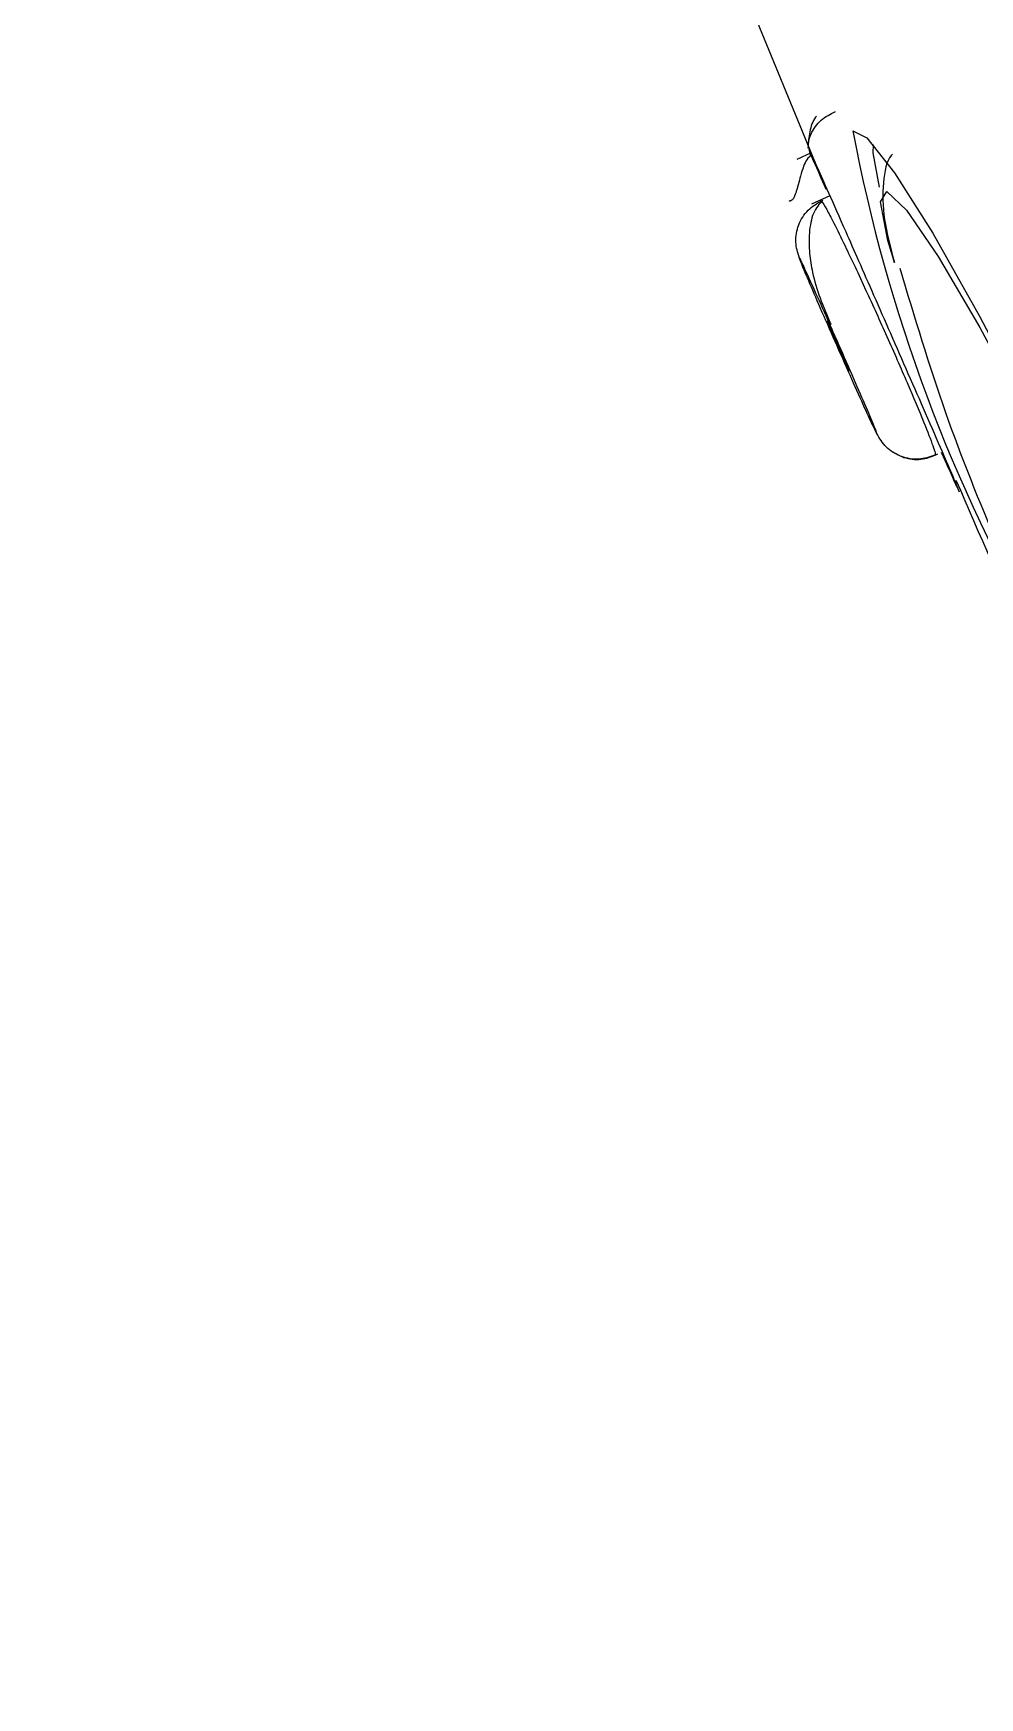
# Model space of a CAD drawing. Header units: millimetres. Extents: x 6110 to 6704, y -2661 to -1821.
# Drawn here: x 6564.984 to 6567.689, y -2181.088 to -2176.329 of the extents above; entities that cross this region are included whole.
import ezdxf

# ---------------------------------------------------------------- set-up
doc = ezdxf.new("R2010")
doc.units = ezdxf.units.MM
doc.header["$LTSCALE"] = 0.1
doc.layers.get('0').update_dxf_attribs({"lineweight": 15})

msp = doc.modelspace()

# ---------------------------------------------------------------- linework, layer by layer
at = {"linetype": 'Continuous', "lineweight": 25}
for p, q in [((6566.9998, -2176.1652), (6567.2236, -2176.7105)), ((6567.2072, -2176.6706), (6567.1663, -2176.6897)), ((6567.1974, -2176.6479), (6567.2055, -2176.6804)), ((6567.2606, -2176.7932), (6567.2082, -2176.8177)), ((6567.2345, -2176.8057), (6567.2368, -2176.808)), ((6567.2345, -2176.8119), (6567.2345, -2176.8057)), ((6567.4455, -2176.9855), (6567.4403, -2176.9685)), ((6567.3, -2177.2619), (6567.2521, -2177.1524)), ((6567.2522, -2177.1525), (6567.2682, -2177.1858)), ((6567.2682, -2177.1857), (6567.3161, -2177.2952)), ((6567.3162, -2177.2954), (6567.3, -2177.2618)), ((6567.6241, -2177.624), (6567.6307, -2177.6401))]:
    msp.add_line(p, q, dxfattribs=at)
at = {"linetype": 'Continuous', "lineweight": 25, "flags": 128}
for points in [[(6567.326, -2176.6074), (6567.3668, -2176.6283), (6567.4452, -2176.7275), (6567.5546, -2176.9008), (6567.6887, -2177.1381), (6567.8398, -2177.4255), (6567.9989, -2177.7464), (6568.1569, -2178.0821), (6568.3047, -2178.4131), (6568.4335, -2178.7202), (6568.5359, -2178.9855), (6568.606, -2179.1936), (6568.6396, -2179.3324), (6568.6349, -2179.3939)], [(6567.4026, -2176.7692), (6567.3843, -2176.6711), (6567.3852, -2176.6481)], [(6567.4403, -2176.9685), (6567.4266, -2176.9215), (6567.4052, -2176.8108), (6567.4233, -2176.7812), (6567.4795, -2176.8345), (6567.5702, -2176.9672), (6567.6891, -2177.1702), (6567.8282, -2177.4298), (6567.9778, -2177.7281), (6568.1279, -2178.0449), (6568.2682, -2178.3586), (6568.3892, -2178.6477), (6568.4825, -2178.8927), (6568.5419, -2179.0768), (6568.5633, -2179.1875), (6568.5452, -2179.2171)]]:
    msp.add_lwpolyline(points, dxfattribs=at)
at = {"linetype": 'Continuous', "lineweight": 25}
msp.add_arc((6571.8888, -2175.7416), 4.6442, 190.7446, 210.1973, dxfattribs=at)
for points, knots in [([(6564.9837, -2167.9566), (6565.0323, -2167.9721), (6565.1305, -2168.0035), (6565.3919, -2168.2792), (6565.7643, -2168.7807), (6566.2672, -2169.5637), (6566.8606, -2170.5756), (6567.5205, -2171.7696), (6568.2376, -2173.1344), (6568.9801, -2174.606), (6569.74, -2176.1695), (6570.4814, -2177.7528), (6571.1986, -2179.3387), (6571.8555, -2180.8551), (6572.4479, -2182.2852), (6572.9467, -2183.5637), (6573.3492, -2184.6754), (6573.636, -2185.5726), (6573.7966, -2186.2366), (6573.8415, -2186.6526), (6573.768, -2186.7072), (6573.735, -2186.7317)], [0, 0, 0, 0, 0.04229, 0.08533, 0.138911, 0.194045, 0.247626, 0.302761, 0.356342, 0.411476, 0.465057, 0.520191, 0.573772, 0.628906, 0.682487, 0.737622, 0.791202, 0.846337, 0.899918, 0.955052, 1, 1, 1, 1]), ([(6569.705, -2177.586), (6569.6663, -2177.5029), (6569.5897, -2177.3382), (6569.4752, -2177.0938), (6569.3517, -2176.8321), (6569.2275, -2176.5706), (6569.1109, -2176.3269), (6569.0398, -2176.1789), (6568.9907, -2176.0772), (6568.9262, -2175.9435), (6568.8429, -2175.772), (6568.7527, -2175.5871), (6568.6811, -2175.441), (6568.6009, -2175.2779), (6568.512, -2175.0981), (6568.4146, -2174.9022), (6568.3196, -2174.712), (6568.1995, -2174.4732), (6568.0303, -2174.139), (6567.8057, -2173.7011), (6567.5806, -2173.2694), (6567.3754, -2172.8814), (6567.1833, -2172.5233), (6566.997, -2172.1814), (6566.8192, -2171.8606), (6566.6525, -2171.5646), (6566.4835, -2171.27), (6566.3187, -2170.989), (6566.1636, -2170.7307), (6566.0213, -2170.4996), (6565.8632, -2170.2499), (6565.7083, -2170.0154), (6565.5725, -2169.8208), (6565.454, -2169.6592), (6565.3451, -2169.5211), (6565.2408, -2169.4011), (6565.1847, -2169.3472), (6565.1584, -2169.3219)], [0, 0, 0, 0, 0.021095, 0.041774, 0.062036, 0.087668, 0.108472, 0.124451, 0.125701, 0.134698, 0.158945, 0.170139, 0.182887, 0.197192, 0.213052, 0.230468, 0.249438, 0.264203, 0.295282, 0.341276, 0.387506, 0.421052, 0.458271, 0.499166, 0.532192, 0.567289, 0.604458, 0.642664, 0.679349, 0.714691, 0.748691, 0.803167, 0.844771, 0.873498, 0.920536, 0.962703, 1, 1, 1, 1]), ([(6567.2222, -2176.5663), (6567.2214, -2176.5672), (6567.212, -2176.5784), (6567.2015, -2176.6093), (6567.1992, -2176.6412), (6567.1981, -2176.6569)], [0, 0, 0, 0, 0.043723, 0.531903, 1, 1, 1, 1]), ([(6567.1984, -2176.6511), (6567.1986, -2176.6477), (6567.1994, -2176.6362), (6567.2062, -2176.6172), (6567.2187, -2176.5955), (6567.2403, -2176.571), (6567.2622, -2176.5597), (6567.2764, -2176.5524)], [0, 0, 0, 0, 0.079516, 0.271647, 0.463791, 0.651823, 1, 1, 1, 1]), ([(6567.2083, -2176.6778), (6567.2036, -2176.6811), (6567.1912, -2176.6899), (6567.1805, -2176.7231), (6567.1716, -2176.7563), (6567.1673, -2176.7725), (6567.1642, -2176.7826), (6567.1611, -2176.7916), (6567.1579, -2176.7987), (6567.1546, -2176.8038), (6567.1486, -2176.8096), (6567.1464, -2176.8088), (6567.1446, -2176.8082)], [0, 0, 0, 0, 0.185864, 0.49276, 0.605254, 0.650088, 0.688185, 0.721917, 0.755036, 0.792091, 0.836826, 1, 1, 1, 1]), ([(6567.2047, -2176.6743), (6567.2044, -2176.6734), (6567.2036, -2176.6713), (6567.213, -2176.692), (6567.2231, -2176.7141), (6567.2316, -2176.7331), (6567.2328, -2176.7357)], [0, 0, 0, 0, 0.255213, 0.634725, 0.950124, 1, 1, 1, 1]), ([(6567.2086, -2176.6778), (6567.2125, -2176.6861), (6567.2194, -2176.7007), (6567.2561, -2176.783), (6567.298, -2176.8776), (6567.3433, -2176.9805), (6567.3866, -2177.0791), (6567.4349, -2177.1892), (6567.4857, -2177.3051), (6567.5377, -2177.4241), (6567.5856, -2177.5342), (6567.6193, -2177.612), (6567.6229, -2177.6209), (6567.6241, -2177.624)], [0, 0, 0, 0, 0.124165, 0.220066, 0.326282, 0.393362, 0.465702, 0.543297, 0.626141, 0.714383, 0.818094, 0.937187, 1, 1, 1, 1]), ([(6567.2497, -2176.7752), (6567.2374, -2176.7465), (6567.2118, -2176.6871), (6567.2097, -2176.681), (6567.2086, -2176.6778)], [0, 0, 0, 0, 0.483149, 1, 1, 1, 1]), ([(6567.4396, -2176.6747), (6567.4384, -2176.6758), (6567.4222, -2176.6913), (6567.4116, -2176.7538), (6567.4111, -2176.856), (6567.4338, -2176.9418), (6567.4451, -2176.9841)], [0, 0, 0, 0, 0.027024, 0.358244, 0.683266, 1, 1, 1, 1]), ([(6567.1735, -2176.9706), (6567.1689, -2176.9558), (6567.1618, -2176.9332), (6567.1644, -2176.901), (6567.1709, -2176.8766), (6567.1825, -2176.8541), (6567.2025, -2176.8282), (6567.2233, -2176.816), (6567.2368, -2176.808)], [0, 0, 0, 0, 0.238516, 0.367008, 0.498355, 0.629932, 0.759107, 1, 1, 1, 1]), ([(6567.2403, -2176.806), (6567.2305, -2176.8169), (6567.2119, -2176.8377), (6567.2005, -2176.8951), (6567.2012, -2176.9543), (6567.2148, -2177.0436), (6567.2413, -2177.1101), (6567.2639, -2177.1606), (6567.2642, -2177.1613)], [0, 0, 0, 0, 0.198191, 0.37494, 0.526693, 0.653478, 0.995297, 1, 1, 1, 1]), ([(6567.2368, -2176.808), (6567.241, -2176.8144), (6567.2486, -2176.826), (6567.2726, -2176.872), (6567.3081, -2176.9448), (6567.3614, -2177.0576), (6567.4247, -2177.1975), (6567.484, -2177.3325), (6567.5304, -2177.4434), (6567.5542, -2177.5046), (6567.5631, -2177.5324), (6567.562, -2177.5343), (6567.5614, -2177.5354)], [0, 0, 0, 0, 0.090959, 0.163113, 0.250635, 0.380855, 0.500225, 0.623533, 0.749489, 0.863777, 0.929199, 1, 1, 1, 1]), ([(6567.3931, -2177.4703), (6567.3889, -2177.4616), (6567.3804, -2177.4441), (6567.3489, -2177.3746), (6567.3088, -2177.2849), (6567.2646, -2177.185), (6567.2233, -2177.0905), (6567.1913, -2177.0161), (6567.1719, -2176.9695), (6567.173, -2176.9702), (6567.1735, -2176.9706)], [0, 0, 0, 0, 0.124861, 0.250198, 0.375242, 0.500013, 0.62469, 0.749516, 0.874625, 1, 1, 1, 1]), ([(6567.1735, -2176.9706), (6567.1774, -2176.9786), (6567.1851, -2176.9942), (6567.2152, -2177.0605), (6567.2535, -2177.1461), (6567.2972, -2177.2447), (6567.3393, -2177.3411), (6567.3724, -2177.4177), (6567.3933, -2177.4675), (6567.3942, -2177.4712), (6567.3946, -2177.4731)], [0, 0, 0, 0, 0.129909, 0.253093, 0.374838, 0.500552, 0.629264, 0.755209, 0.877027, 1, 1, 1, 1]), ([(6567.4605, -2177.0004), (6567.5021, -2177.1389), (6567.6223, -2177.5386), (6567.907, -2178.1683), (6568.1864, -2178.7144), (6568.3794, -2178.9931), (6568.4171, -2179.0475)], [0, 0, 0, 0, 0.191054, 0.551728, 0.912406, 1, 1, 1, 1]), ([(6567.3946, -2177.4731), (6567.3945, -2177.4728), (6567.3941, -2177.4722), (6567.3934, -2177.4709), (6567.3931, -2177.4703)], [0, 0, 0, 0, 0.497814, 1, 1, 1, 1]), ([(6567.5611, -2177.5352), (6567.546, -2177.5403), (6567.5228, -2177.5482), (6567.4896, -2177.5461), (6567.4645, -2177.5398), (6567.4413, -2177.5281), (6567.415, -2177.5079), (6567.4026, -2177.4868), (6567.3946, -2177.4731)], [0, 0, 0, 0, 0.239309, 0.368266, 0.50003, 0.631782, 0.760727, 1, 1, 1, 1]), ([(6567.4351, -2177.5225), (6567.449, -2177.5306), (6567.4772, -2177.547), (6567.5267, -2177.5495), (6567.5555, -2177.5375), (6567.5693, -2177.5317)], [0, 0, 0, 0, 0.337766, 0.683015, 1, 1, 1, 1]), ([(6567.5611, -2177.5352), (6567.5611, -2177.5352), (6567.5613, -2177.5353), (6567.5614, -2177.5353), (6567.5614, -2177.5354)], [0, 0, 0, 0, 0.500103, 1, 1, 1, 1]), ([(6567.6307, -2177.6401), (6567.6262, -2177.6304), (6567.6183, -2177.6134), (6567.5947, -2177.5609), (6567.5798, -2177.5273), (6567.5798, -2177.5271)], [0, 0, 0, 0, 0.571243, 0.99759, 1, 1, 1, 1]), ([(6567.6212, -2177.6068), (6567.6881, -2177.761), (6567.7871, -2177.9894), (6567.8982, -2178.2121), (6567.9343, -2178.2845)], [0, 0, 0, 0, 0.675, 1, 1, 1, 1])]:
    msp.add_open_spline(points, degree=3, knots=knots, dxfattribs=at)

doc.saveas('drawing.dxf')
